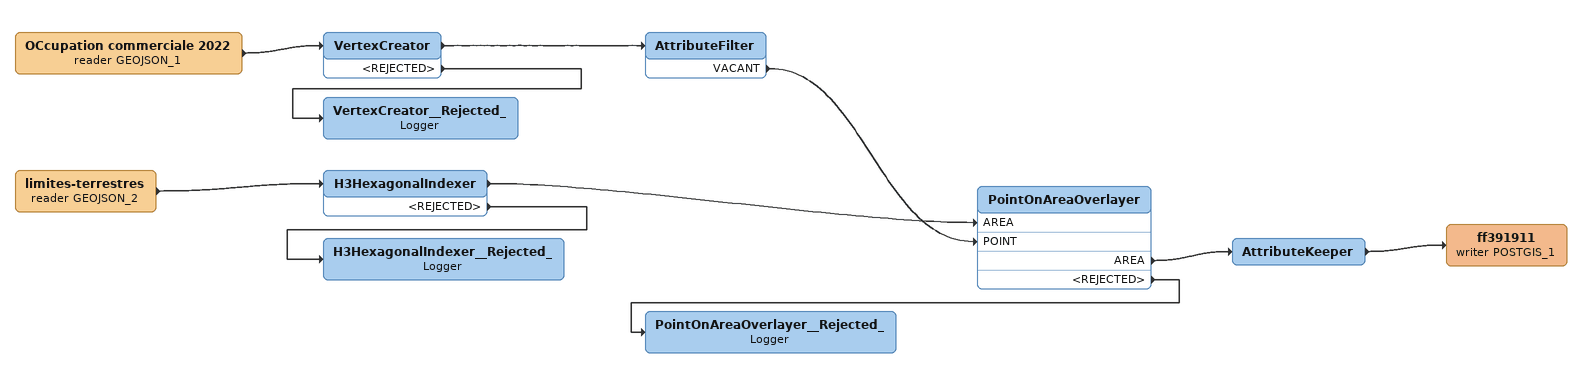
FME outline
OCcupation commerciale 2022 (reader GEOJSON_1)
    -> VertexCreator
VertexCreator
    -> AttributeFilter
    <REJECTED> -> VertexCreator__Rejected_
AttributeFilter
    VACANT -> PointOnAreaOverlayer [POINT]
VertexCreator__Rejected_: Logger
limites-terrestres (reader GEOJSON_2)
    -> H3HexagonalIndexer
H3HexagonalIndexer
    -> PointOnAreaOverlayer [AREA]
    <REJECTED> -> H3HexagonalIndexer__Rejected_
PointOnAreaOverlayer
    AREA -> AttributeKeeper
    <REJECTED> -> PointOnAreaOverlayer__Rejected_
AttributeKeeper
    -> ff391911 (writer POSTGIS_1)
ff391911 (writer POSTGIS_1)
PointOnAreaOverlayer__Rejected_: Logger
H3HexagonalIndexer__Rejected_: Logger
